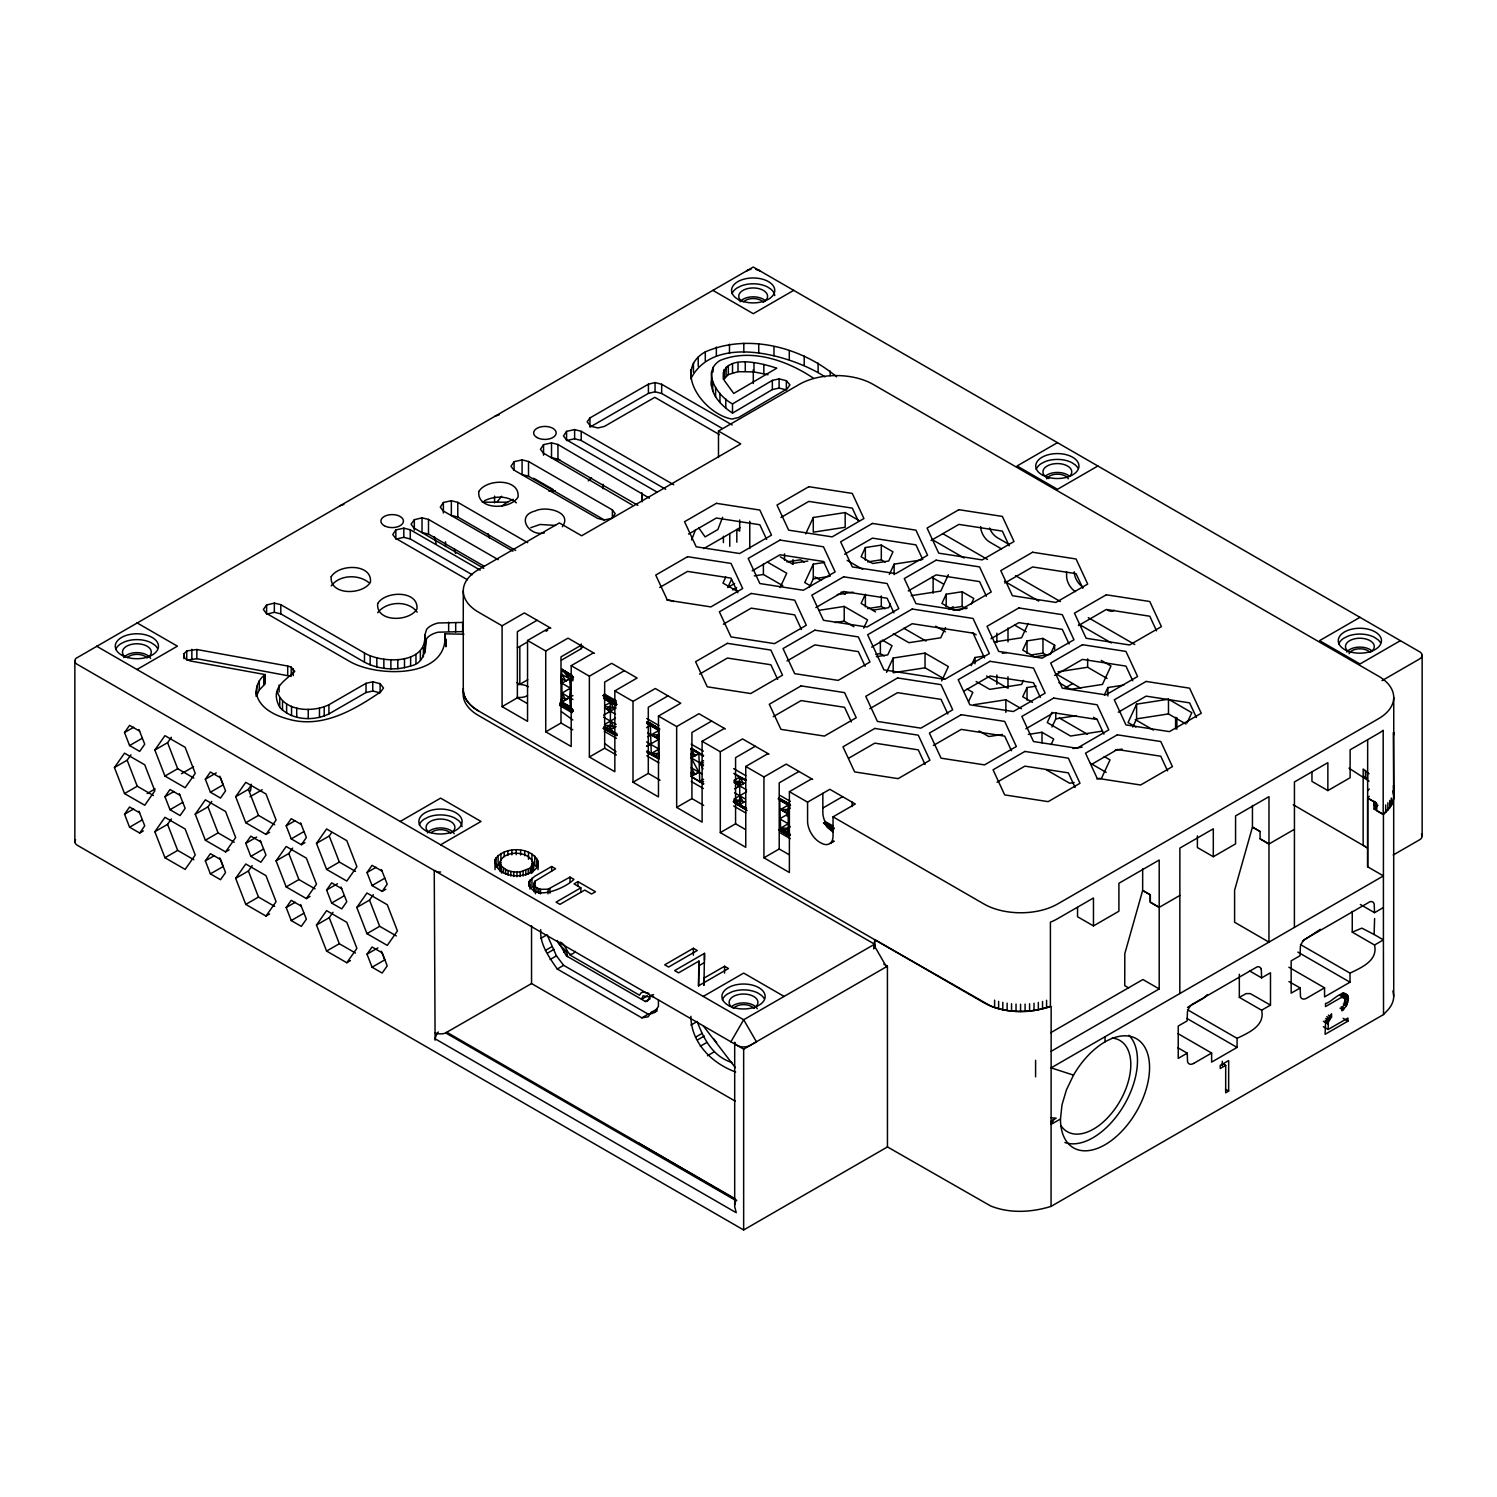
<?xml version="1.0" encoding="UTF-8"?>
<svg xmlns="http://www.w3.org/2000/svg" width="1497" height="1497" viewBox="0 0 1497 1497"><rect width="100%" height="100%" fill="white"/><g stroke="black" fill="none" stroke-linecap="round" stroke-linejoin="round"><path stroke-width="1.5" d="M74.85 841.688L74.85 660.869M495.02 869.645L494.927 859.97C503.067 844.832 537.535 846.329 538.228 865.509C530.163 880.685 495.357 879.3 494.927 859.97M496.106 857.631L496.106 866.819L500.915 862.702M498.108 864.667L498.108 855.479M500.354 871.778C491.465 846.366 541.259 847.658 532.782 872.077L532.408 861.037M500.784 871.366L500.559 860.719M500.915 860.419L500.915 853.515M501.794 873.125L500.784 864.48M503.422 872.47L503.422 867.867L501.794 866.239M504.208 856.565L504.208 851.961M505.63 873.986L505.63 869.383L503.422 867.867M508.082 875.165L508.082 870.562L505.63 869.383M507.857 855.461L507.857 850.876M510.795 876.007L510.795 871.404L508.082 870.562M511.862 854.843L511.862 850.24M513.752 876.512L513.752 871.909L510.795 871.404M516.24 854.675L516.24 850.09M516.952 876.699L516.952 872.096L513.752 871.909M516.97 682.688L519.833 684.335L519.833 647.041M520.17 876.531L520.17 871.946L530.275 868.054L532.782 862.89M520.638 854.974L520.638 850.39M523.108 876.044L523.108 871.46M524.736 855.741L524.736 851.138M525.803 875.24L525.803 870.636M528.216 874.08L528.216 869.495M528.497 859.241L528.497 852.354M528.778 886.318L528.778 881.714L534.691 876.306L551.663 866.501L555.593 868.765L534.953 881.228L533.868 891.557M529.975 889.106L529.975 879.918M530.275 872.639L530.275 868.054M735.195 1101.118L531.547 983.548L531.547 925.745M531.734 873.369L531.734 866.464M531.959 878.103L531.959 887.291L534.691 885.494M531.94 860.906L531.94 854.02M534.13 882.369L534.13 891.557L534.953 881.228M534.448 890.359L533.774 883.529M536.787 858.118L536.787 867.306L534.766 865.154L534.766 855.966M535.477 893.709L534.448 885.775M536.955 892.437L536.955 887.833L535.477 886.823M538.059 869.645L538.059 860.457M538.695 893.297L538.695 888.694L536.955 887.833M540.492 893.915L540.492 889.312L538.695 888.694M655.48 1011.71L657.277 1008.884L650.914 1012.552L648.22 1016.781L641.857 1017.848L557.258 969.008C549.287 957.35 539.668 944.532 540.698 929.618M548.052 893.821L548.052 889.237L570.02 877.092L573.931 879.357C565.903 887.908 531.454 903.608 528.778 881.714M549.904 893.166L549.904 888.582M551.663 871.104L551.663 866.501M570.02 881.696L570.02 877.092M577.954 886.224L577.954 881.621L595.488 891.763L591.577 894.008L584.728 890.06L559.953 904.375L556.079 902.13L580.855 887.833L580.855 892.418M561.469 660.158L581.285 648.65L581.285 643.972M658.437 999.79L658.437 1006.377L653.946 1012.683L650.914 1012.552M658.905 757.969L658.905 730.424L647.022 722.957M735.663 1072.002C711.73 1063.338 690.996 1042.511 690.884 1016.295M702.28 755.461L691.24 749.08L691.24 776.644L703.216 783.848M693.392 955.161L693.392 948.275L697.265 950.501L668.579 967.062L664.705 964.835L693.392 948.275M704.488 960.232L704.488 953.346L674.66 970.58L678.571 972.844L698.949 961.074L698.631 986.036M703.908 985.082L703.908 978.196L724.567 966.257L728.478 968.522L698.463 985.849L698.949 961.074M723.313 379.359C721.442 352.413 762.067 363.228 776.756 368.206L733.755 393.43L724.305 380.5L723.313 372.472M724.174 369.815L724.174 379.003L728.328 374.587L738.002 371.686L754.001 371.892L768.055 374.755M724.567 973.144L724.567 966.257M724.38 378.554L724.38 369.366M726.139 376.215L726.139 367.027M728.328 374.587L728.328 365.399M729.769 546.293L729.769 533.55M732.52 372.809L732.52 363.621M736.823 542.213L736.823 529.47L739.686 531.117L739.686 520.002M738.002 371.686L738.002 362.499M75.542 839.705A9.001 5.202 0 0 0 77.488 845.375L743.653 1229.973L743.653 1049.154L76.721 664.032A9.001 5.165 0.5 0 1 76.066 658.306L753.29 267.027L1420.297 652.168A9.001 5.221 -0.5 0 1 1419.512 658.998L1382.03 680.648M745.281 371.293L745.281 362.106M768.036 753.609L745.749 766.464L745.749 847.302L720.3 832.613L720.3 751.775L742.568 738.919L769.009 754.17M749.772 548.557L749.772 521.274M754.001 371.892L754.001 362.704M782.837 585.701L763.395 574.474L763.395 563.957M763.844 373.614L763.844 364.426M784.54 560.177L784.54 553.871M788.227 832.631L788.227 805.087L779.694 800.165L780.592 828.159L790.36 834.465M809.484 587.049L813.283 578.871L813.283 564.163L824.679 562.404M813.283 517.494L813.283 532.183L845.169 527.262L845.169 512.554L813.283 517.494L805.704 533.849M853.945 626.756L844.214 621.143L844.214 606.435L819.177 610.308M865.378 606.828L865.378 594.234L861.093 603.422L875.502 611.899M873.687 948.892L874.828 939.723M874.697 948.162L874.697 939.611L990.771 1006.059C1009.727 1013.338 1031.414 1013.413 1050.407 1006.227L1050.407 922.152A52.208 30.146 0 0 0 1057.687 918.634L1093.465 897.994L1093.465 925.913L1077.541 916.725L1077.541 907.425M884.24 655.911L880.367 653.665L880.367 641.072M885.195 608.718L881.303 606.472L881.303 595.974M941.725 680.873L948.368 666.577L925.034 653.104L893.166 658.025L893.166 672.733L925.034 667.812L944.495 679.02M894.121 574.661L894.121 564.144L921.441 559.934M925.034 667.812L925.034 653.104M946.198 606.828L946.198 594.215L962.141 591.745L973.798 598.482L971.235 604.002M966.033 608.699L962.141 606.453L962.141 591.745M974.94 663.789L974.94 657.501L984.053 656.079M996.852 684.279L996.871 674.997M996.871 642.475L996.871 633.175M1005.872 712.366L1005.872 699.773L974.004 704.694M1007.986 688.395L1007.986 676.775M1008.005 641.932L1008.005 627.992M1027.036 700.147L1027.036 687.553L1036.13 686.131M1027.017 653.497L1027.017 640.884L1042.96 638.414L1054.637 645.151L1054.637 649.361M1042.006 742.811L1042.006 732.295L1028.345 734.409M1046.852 655.368L1042.96 653.122L1042.96 638.414M743.653 1229.973L887.459 1146.927L990.696 1205.983C1009.97 1213.711 1031.527 1212.383 1051.062 1206.395L1051.156 1006.489C1032.893 1012.009 1012.964 1013.619 994.607 1007.481A52.208 30.146 0 0 1 983.866 1002.728L478.553 710.944A68.956 39.82 0 0 1 472.696 706.902L470.245 704.694A69.872 40.344 0 0 1 466.409 699.922L465.043 697.415A73.128 42.215 0 0 1 463.452 692.25A76.515 44.18 0 0 1 463.34 688.395M1051.979 727.037L1055.778 718.859L1055.778 712.553M1107.855 695.955L1107.855 687.553L1123.779 685.083M1132.817 727.037L1136.597 718.859L1136.597 704.151L1168.483 699.211L1191.818 712.684L1187.065 722.901M1185.98 724.024L1168.483 713.919L1168.483 699.211M1051.1 1123.218L1053.626 1119.681L1051.1 1124.378L1060.475 1119.026A63.005 36.377 -60 0 0 1116.556 1136.335A63.005 36.377 -60 0 0 1143.596 1045.318A63.005 36.377 -60 0 0 1073.517 1075.127L1051.119 1067.866L1179.823 993.54L1179.879 848.088L1213.3 828.795L1213.3 856.733L1197.394 847.545L1197.394 835.906M1177.914 1047.844L1187.252 1053.158L1187.551 1061.86A9.038 5.221 -60 0 0 1193.614 1063.45M1177.933 1033.585L1211.634 1053.046L1211.634 1062.103L1237.083 1047.413L1237.083 1038.357C1248.217 1032.893 1265.302 1025.913 1261.615 1010.213L1239.329 997.358L1239.329 974.266M1222.301 1065.602L1222.301 1061.242M1225.687 1065.34L1225.687 1092.829L1228.663 1091.107L1228.663 1060.55L1220.223 1065.415L1220.223 1068.502L1225.687 1065.34L1222.506 1063.506M1311.952 772.096L1311.952 781.397L1327.858 790.584L1327.858 762.665L1294.437 781.958L1294.437 829.282L1268.988 843.99L1260.081 838.844L1260.081 831.49L1252.446 827.074L1252.446 805.48M1261.615 1010.213L1270.485 1005.105L1270.485 972.769L1261.615 977.878L1261.297 969.195M1213.3 856.733L1235.568 843.878L1235.568 815.94L1268.988 796.647L1268.951 942.137L1179.823 993.54M1294.4 927.429L1294.437 829.282M1288.973 981.564L1300.182 987.964L1300.481 996.665A9.038 5.221 -60 0 0 1306.544 998.256L1324.564 987.833L1288.88 967.23M1324.564 987.833L1324.564 996.89L1350.013 982.2L1350.013 973.144C1361.147 967.68 1378.213 960.7 1374.527 945.019L1352.259 932.144L1352.259 911.374M1328.138 1029.468L1328.344 1022.077L1331.544 1016.968L1331.544 1013.75L1325.593 1022.339L1325.088 1034.315L1347.955 1021.122L1347.955 1018.035L1328.138 1029.468L1323.367 1026.717M1392.902 790.921L1393.688 796.179A52.208 30.146 0 0 1 1386.69 811.262L1383.434 814.499L1383.415 907.556L1374.527 912.683L1374.209 903.982A8.963 5.183 -60 0 0 1370.148 901.624L1304.448 939.555A9.038 5.221 -60 0 0 1300.369 946.628L1300.07 955.685L1291.163 960.831L1291.163 993.166L1300.182 987.964M1383.434 814.499L1374.152 809.129L1375.649 807.744L1375.649 802.242M1422.15 836.168L1422.15 655.33M1035.587 1076.848L1035.606 1060.288M1105.029 1041.875L1105.029 1036.71M1393.726 795.412L1393.539 732.295L1393.726 795.412A52.208 30.146 0 0 1 1391.256 805.405L1383.191 814.387L1376.753 810.663L1376.753 803.328L1367.659 798.069L1367.64 866.782L1383.434 875.895L1268.951 942.137L1234.595 922.246L1234.595 890.247L1252.446 827.074L1260.081 831.49M1051.062 1206.395L1383.527 1014.554L1383.415 939.891L1374.115 934.484L1374.602 918.484M703.964 985.12L704.488 953.346M813.245 378.086C786.879 360.328 750.895 347.847 720.001 360.478C700.989 372.21 718.186 396.518 732.501 403.928L732.501 413.116L772.34 389.576L779.095 388.079L786.355 389.894L786.355 380.706L779.095 378.891L772.34 380.388L732.501 403.928M732.501 413.116C721.891 405.912 710.214 394.909 711.524 380.93M836.636 376.851C801.756 347.341 748.388 333.064 705.293 351.889C671.423 370.957 704.806 414.426 731.958 419.066L738.489 417.532L787.066 388.902L789.948 384.879L786.355 380.706M435.103 1040.19L434.242 870.505A9.001 5.202 0 0 0 438.284 871.853M1341.892 996.834L1341.892 993.353L1348.254 997.021L1348.385 998.78L1346.477 1005.759L1341.93 1010.868L1341.93 1007.687L1344.531 1004.431L1345.335 1000.539L1344.194 997.339L1340.994 995.486M424.755 635.364L426.626 629.339A21.744 12.556 0 0 1 438.153 622.995L462.648 622.434L462.648 631.603L438.153 632.183A21.744 12.556 0 0 0 426.626 638.527C424.68 649.174 425.223 663.152 410.627 665.959C395.601 670.937 378.516 669.496 364.482 662.179L280.8 613.864L274.344 612.31L266.616 614.182L266.616 604.994L274.344 603.123L280.8 604.676L364.482 652.991C382.596 663.789 426.982 664.518 424.755 635.364L424.755 644.552M646.592 751.269L658.905 757.912L651.27 753.496L650.372 725.502L646.554 727.692M703.74 783.923L699.754 781.49L698.874 753.496L690.922 748.631M1060.475 1119.026L1061.991 1104.842L1066.444 1089.872L1073.517 1075.127M463.92 634.204L445.021 633.849C448.632 678.908 377.506 677.262 350.111 661.693L266.092 613.171L263.378 609.447L266.616 604.994M256.155 696.404C255.313 688.133 258.176 679.395 265.231 674.586L265.231 683.773L259.299 689.967L256.792 695.413L256.792 686.225M734.69 1204.917L735.514 1201.904M561.057 683.231L561.918 669.496L572.022 675.334M561.057 701.906L561.918 697.49L565.735 699.698L569.552 697.49L570.432 688.171L569.552 678.833L561.918 669.496L571.891 675.559L561.918 669.496L573.22 679.47M609.56 711.243L610.402 702.43L604.807 698.631M609.56 729.9L610.402 725.484L604.676 725.502M658.062 739.237L658.905 734.821L651.27 734.821L658.905 739.237L646.554 746.367L650.372 744.159M658.062 757.894L658.905 753.496L651.27 753.496L647.209 751.326M738.882 785.906L739.724 777.093L745.88 780.424M738.882 804.563L739.724 800.147L733.998 800.165M786.954 816.108L788.227 809.484L780.592 809.484L788.227 813.9L779.694 818.822L788.227 823.743L790.135 827.055M787.366 832.557L788.227 828.159L780.592 828.159L788.227 832.575L780.592 828.159L788.227 823.743M277.207 691.502C283.607 711.767 312.592 712.74 328.91 704.75L366.035 683.324L372.753 681.827L380.126 683.661L380.126 692.849L372.753 691.015L366.035 692.512L328.91 713.938C313.547 721.423 291.821 720.394 279.733 707.332C269.628 688.377 283.943 681.696 294.759 671.442L291.223 667.157L287.705 666.034L196.856 649.511L186.751 650.914L183.813 653.964L183.813 658.568M582.876 646.124L581.285 648.65M560.645 682.501L561.918 678.833L565.735 681.041L569.552 678.833L561.918 683.25L570.432 688.171L561.918 693.092L565.735 699.698M608.493 712.347L610.402 706.827L614.238 709.035L610.402 702.43L604.676 705.723M657.632 738.508L658.905 734.821L655.068 737.029M737.815 787.01L739.724 781.49L743.56 783.698L739.724 777.093L733.998 780.386M786.954 813.17L788.227 809.484L784.391 811.692M691.595 539.93L695.562 529.676M722.621 517.251L717.849 529.545L705.106 536.899L698.743 527.842M825.015 376.832C791.557 355.014 713.695 333.026 690.847 378.853L690.847 369.684M725.82 576.963L722.976 583.1L736.58 590.959M727.729 587.572L731.509 579.395M780.087 587.554L786.73 573.239L767.287 562.011M813.283 564.163L804.75 582.558L810.588 585.926M865.36 547.546L861.093 556.753L872.77 563.49L888.694 561.019L892.979 551.832L881.303 545.095L865.36 547.546L865.36 560.159M863.75 628.085L867.549 619.908L844.214 606.435M889.368 574.38L894.121 564.144M890.416 604.021L888.694 607.707L872.77 610.158M886.523 672.34L893.166 658.025M948.368 574.736L940.79 591.09L911.186 595.675M946.198 594.215L941.931 603.422L953.589 610.158L967.249 608.044M945.524 627.542L940.79 637.778L908.904 642.7L893.353 633.718M971.16 665.678L974.94 657.501M968.578 701.569L972.844 692.363L967.025 688.994M1028.252 623.444L1021.609 637.759L994.289 641.988M1027.017 640.884L1022.75 650.091L1034.427 656.827L1050.351 654.357L1054.637 645.151M1023.518 680.349L1021.609 684.428L989.742 689.369L976.138 681.509M1027.036 687.553L1022.75 696.741L1032.481 702.355M1051.979 712.329L1047.245 722.564L1070.561 736.037L1102.447 731.097M1051.119 744.552L1053.682 739.031L1042.006 732.295M1104.43 694.907L1107.855 687.553M1136.597 704.151L1128.064 722.546L1135.849 727.037M730.892 1041.818L743.672 1019.756L873.705 944.701L886.449 966.763M653.553 994.607L650.372 996.441L647.34 1001.194L645.413 1001.512L566.446 955.928L558.493 942.118M480.163 570.114L410.272 529.77L403.816 528.16L395.844 529.938L392.775 534.541L395.545 538.265L467.401 579.751M527.674 542.681L457.783 502.337L451.346 500.728L443.374 502.505L440.286 507.109L443.075 510.833L512.966 551.177M514.107 461.675L511.02 466.278L513.808 469.983L597.677 518.411L604.114 520.02L612.086 518.243L615.173 513.639L612.385 509.916L528.516 461.488L522.079 459.897L514.107 461.675L514.107 470.058M649.436 498.183L557.951 444.497L551.514 442.887L543.542 444.665L540.454 449.268L543.243 452.992L632.183 504.957M673.744 484.747L581.21 431.304L574.623 429.583L566.577 431.361L563.471 436.001L566.484 439.819L657.015 492.083M138.94 729.526L144.741 744.196L139.689 751.382L129.584 745.562L124.532 732.538L129.584 725.353L139.689 731.172M114.427 767.531L124.532 753.159L144.741 764.817L154.846 790.865L144.741 805.236L124.532 793.578L114.427 767.531L127.151 760.195L130.95 754.806M154.846 750.034L164.951 735.663L185.141 747.321L195.246 773.369L185.141 787.74L164.951 776.064L154.846 750.034L167.57 742.68L171.35 737.291M143.319 830.947L139.689 833.043L129.584 827.223L124.532 814.2L129.584 807.014L139.689 812.852M179.359 793.691L185.141 808.361L180.089 815.547L170.003 809.709L164.951 796.703L170.003 789.518L180.089 795.337M139.689 833.043L144.741 825.857L138.94 811.187M154.846 831.696L164.951 817.325L185.141 828.982L195.246 855.03L185.141 869.401L164.951 857.744L154.846 831.696L167.57 824.36L171.35 818.953M205.351 779.207L210.403 772.003L220.508 777.841L225.56 790.865L220.508 798.051L210.403 792.212L205.351 779.207L216.26 772.901M195.246 814.2L205.351 799.828L225.56 811.486L235.665 837.534L225.56 851.905L205.351 840.229L195.246 814.2L207.989 806.846L211.769 801.456M235.665 796.703L245.77 782.332L265.979 793.99L276.084 820.038L265.979 834.409L245.77 822.732L235.665 796.703L248.39 789.349L250.916 785.757M205.351 860.869L210.403 853.683L220.508 859.503L225.56 872.526L220.508 879.712L210.403 873.874L205.351 860.869L214.445 855.61M260.179 840.36L265.979 855.03L260.927 862.216L250.822 856.378L245.77 843.354L250.822 836.168L260.927 842.006M235.665 878.365L245.77 863.994L265.979 875.651L276.084 901.699L265.979 916.07L245.77 904.394L235.665 878.365L248.39 871.011L252.188 865.622M304.976 842.624L301.327 844.72L291.241 838.881L286.189 825.857L291.241 818.672L301.327 824.51M276.084 860.869L286.189 846.479L306.38 858.155L316.485 884.184L306.38 898.574L286.189 886.898L276.084 860.869L288.809 853.515L292.589 848.125M301.327 844.72L306.38 837.534L300.598 822.863M316.485 843.354L326.589 828.982L346.799 840.659L356.904 866.688L346.799 881.059L326.589 869.401L316.485 843.354L329.228 836.018L331.754 832.426M300.598 904.525L306.38 919.195L301.327 926.381L291.241 920.543L286.189 907.519L291.241 900.333L301.327 906.172M340.998 887.029L346.799 901.699L341.746 908.885L331.642 903.047L326.589 890.023L331.642 882.837L341.746 888.675M316.485 925.034L326.589 910.644L346.799 922.32L356.904 948.35L346.799 962.739L326.589 951.063L316.485 925.034L329.228 917.68L333.008 912.291M385.796 889.274L382.165 891.389L372.061 885.55L367.008 872.526L372.061 865.341L382.165 871.179M356.791 907.463L366.952 892.998L387.274 904.731L397.435 930.928L387.274 945.393L366.952 933.66L356.791 907.463L369.516 900.109L373.314 894.682M382.165 891.389L387.218 884.184L381.417 869.514M367.008 954.188L372.061 947.002L382.165 952.841L387.218 965.864L382.165 973.05L372.061 967.212L367.008 954.188L377.918 947.9M498.22 559.672L428.498 519.403L422.023 517.85L414.313 519.721L411.076 524.175L413.771 527.898L483.793 568.336M732.201 424.998L661.655 384.28L655.05 382.577L648.426 384.186L589.949 417.944L587.161 421.78L590.529 426.158L597.939 427.955L604.507 426.364L654.807 397.323L719.421 434.617M331.211 585.888C339.52 574.717 358.27 574.081 368.767 582.539M377.693 612.722C386.394 601.064 408.513 600.054 417.176 612.179M562.367 526.757C572.995 511.731 545.395 505.593 535.121 511.02C515.398 515.679 529.04 536.993 544.44 532.895M497.322 501.607L501.663 496.274M651.813 995.131L648.931 996.852L643.111 995.804L641.539 999.304L647.415 995.917M1207.405 994.551L1203.682 998.106L1187.533 1007.425M1320.335 929.338L1302.484 941.052M1367.659 790.734L1369.268 788.994M1369.268 796.348L1367.659 798.069L1374.152 801.812L1374.152 809.129M1383.527 1014.554L1386.727 1011.186A52.208 30.146 0 0 0 1393.726 996.123L1393.688 796.179M588.246 480.893L591.54 477.655M1374.152 801.812L1374.733 808.586L1374.602 801.382M1375.649 807.744L1376.211 807.239A39.596 22.867 0 0 0 1377.932 805.199M1051.1 1121.197L1056.171 1118.165L1051.1 1117.791M435.103 1032.836L436.114 1033.192A9.001 5.202 0 0 0 445.114 1033.192L531.547 983.548M519.833 684.335L527.767 679.732M691.614 757.969L691.24 753.496L695.057 755.704L698.874 753.496L691.24 757.912L698.874 772.153L695.057 774.361L691.24 772.153L691.614 776.644M136.994 669.496L177.413 646.18L136.994 622.846M793.709 290.362L753.29 313.696L712.89 290.362M722.115 428.367L661.655 393.468L655.05 391.765L648.426 393.374L589.949 427.132L589.949 417.944M124.532 732.538L133.626 727.28M129.584 745.562L142.309 738.208M718.485 457.502L718.485 431.061L799.304 384.392A52.208 30.146 0 0 1 873.125 384.392L1378.456 676.139A52.208 30.146 0 0 1 1378.456 718.747L1057.687 903.945A52.208 30.146 0 0 1 983.866 903.945L833.043 816.857L833.043 835.962A17.103 9.88 60 0 1 820.936 842.942A29.697 17.141 60 0 1 817.942 841.071A17.103 9.88 60 0 1 807.575 821.273L807.575 802.167L829.843 789.312L855.311 804.001L833.043 816.857M124.532 793.578L137.256 786.224L153.424 795.562M164.951 776.064L177.675 768.728L193.843 778.066M147.099 793.56L155.183 788.9M181.455 773.724L193.581 766.726M124.532 814.2L133.626 808.96M164.951 796.703L174.026 791.445M129.584 827.223L142.309 819.869M170.003 809.709L182.728 802.373M210.403 792.212L223.128 784.877L219.76 776.195M718.485 431.061L740.753 443.917L581.641 535.776L559.373 522.921L478.553 569.571A52.208 30.146 0 0 0 478.553 612.198L502.094 625.802L524.362 612.928L550.802 628.197M537.105 620.282L517.363 631.678L517.363 697.808L502.094 706.64L502.094 625.802M688.526 534.092L716.371 518.018L759.84 524.755L766.632 539.388M250.018 796.741L262.143 789.742M502.094 706.64L527.543 721.329L527.543 640.491L549.829 627.636M517.363 647.845L526.907 642.325M164.951 857.744L177.675 850.39L193.843 859.727M703.777 548.594L740.042 527.674M205.351 840.229L218.075 832.893L234.243 842.231M245.77 822.732L258.494 815.397L274.662 824.716M527.543 640.491L545.731 650.989L568.018 638.134L594.44 653.384M659.728 587.479L687.572 571.405L731.041 578.123L737.834 592.756M780.985 517.475L808.829 501.401L852.298 508.119L858.118 520.675M580.742 645.488L561.001 656.865L561.001 723.014L545.731 731.827L545.731 650.989M225.56 851.905L229.191 849.809M245.77 843.354L256.679 837.066M265.979 834.409L269.61 832.313M286.189 825.857L295.265 820.618M210.403 873.874L223.128 866.538L219.76 857.856M545.731 731.827L571.199 746.516L571.199 665.678L593.467 652.823M250.822 856.378L263.547 849.042M752.168 570.844L780.012 554.769L823.481 561.487L830.274 576.139M291.241 838.881L303.966 831.546M728.552 587.011L734.615 583.512M732.594 589.912L736.636 587.572M589.369 676.195L611.655 663.321L637.104 678.029L614.837 690.884L614.837 771.722L589.369 757.014L589.369 676.195L571.199 665.678M572.958 695.525L561.918 701.906L570.432 706.827L569.552 697.49L561.918 701.906L561.918 678.833L562.292 683.306M624.38 670.675L604.657 682.071L604.657 748.201L589.369 757.014M723.369 624.212L751.213 608.138L794.682 614.874L801.475 629.507M844.626 554.208L872.47 538.134L915.939 544.871L922.732 559.504M245.77 904.394L258.494 897.059L274.662 906.396M286.189 886.898L298.913 879.562L315.081 888.881M400.204 821.46L440.623 798.126L481.024 821.46L440.623 844.795M1057.481 442.644L1017.062 465.979L1057.481 489.313L1097.9 465.979M326.589 869.401L339.332 862.047L355.481 871.385M603.59 715.173L616.128 707.931M633.006 701.382L655.293 688.526L680.742 703.216L658.474 716.071L658.474 796.909L633.006 782.22L633.006 701.382L614.837 690.884M265.979 916.07L269.61 913.975M286.189 907.519L295.265 902.279M604.676 724.398L615.529 718.13M306.38 898.574L310.029 896.46M610.402 721.086L614.238 727.692L610.402 725.484L606.584 727.692L610.402 729.9L616.128 726.606M699.567 674.118L727.411 658.044L770.88 664.762L777.673 679.413M931.059 540.473L958.903 524.399L1002.372 531.117L1009.165 545.75M326.589 890.023L337.499 883.735M815.828 607.595L843.653 591.521L887.122 598.239L893.934 612.872M668.018 695.862L648.295 707.258L648.295 773.406L633.006 782.22M367.008 872.526L376.103 867.287M291.241 920.543L303.966 913.207M331.642 903.047L344.366 895.693M372.061 885.55L384.785 878.196M647.845 736.805L658.905 730.424L646.554 723.294M787.01 660.963L814.855 644.889L858.324 651.607L865.116 666.259M908.267 590.959L936.112 574.885L979.581 581.603L986.373 596.236M658.474 716.071L676.663 726.569L698.931 713.713L725.371 728.983M651.27 753.496L658.905 749.08L646.554 741.951M711.655 721.067L691.932 732.463L691.932 798.593L676.663 807.407L676.663 726.569M655.068 755.704L658.905 753.496L659.279 757.969M326.589 951.063L339.332 943.728L355.481 953.046M366.952 933.66L379.677 926.306L396.312 935.906M676.663 807.407L702.112 822.115L702.112 741.277L724.38 728.421M871.684 647.116L912.197 623.725L973.05 633.137L984.558 657.95M949.173 609.036L953.177 606.715M346.799 962.739L350.429 960.625M773.257 716.67L801.101 700.596L844.57 707.314L851.363 721.947M1004.749 583.025L1032.593 566.951L1076.062 573.669L1082.855 588.302M703.029 768.934L699.754 762.834L703.571 760.626M698.874 772.153L691.24 776.569L703.571 783.698L699.754 781.49L703.571 779.282M372.061 967.212L384.785 959.858L381.417 951.194M755.293 746.255L735.57 757.65L735.57 823.799L720.3 832.613M869.738 708.736L897.582 692.662L941.052 699.38L947.863 714.013M990.995 638.732L1018.839 622.64L1062.309 629.376L1069.101 644.009M734.615 788.863L745.45 782.594M577.954 881.621L574.025 883.885L580.855 887.833M745.749 766.464L763.938 776.962L786.206 764.106L812.646 779.376M733.998 799.061L746.554 791.819M737.609 805.311L735.888 802.355L739.724 800.147L743.56 802.355L739.724 795.749M745.45 801.269L739.724 804.581L735.888 802.355M798.949 771.46L779.207 782.856L779.207 848.986L763.938 857.8L763.938 776.962M763.938 857.8L789.387 872.508L789.387 791.67L811.673 778.814M964.18 690.959L990.041 676.026L1033.51 682.744L1040.303 697.396M848.949 758.062L874.809 743.148L918.279 749.866L925.071 764.499M1078.458 625.578L1106.302 609.485L1149.771 616.221L1156.563 630.855M540.698 938.413L547.06 934.746L556.454 955.853L563.639 965.322L648.22 1014.161L652.467 1013.469M545.395 950.445L551.757 946.759M547.696 952.99L554.058 949.323M550.091 959.521L556.454 955.853M563.695 952.298L566.876 950.464M822.845 808.043L842.586 796.647M560.14 942.118C567.363 944.308 567.232 960.756 575.372 951.381M933.398 745.469L961.242 729.395L1004.693 736.131L1011.504 750.764M1054.637 675.465L1082.481 659.391L1125.95 666.109L1132.742 680.761M557.258 969.008L563.639 965.322M1064.797 688.115L1072.675 683.568M1025.838 728.833L1053.682 712.759L1097.151 719.496L1103.944 734.129M997.039 782.22L1024.884 766.146L1068.353 772.864L1075.145 787.497M1118.296 712.216L1146.122 696.142L1189.591 702.86L1196.402 717.493M698.519 965.977L704.488 962.534M645.413 1001.512L650.185 998.761M641.857 1017.848L648.22 1014.161M653.946 1012.683L657.127 1010.849M1091.463 764.443L1117.323 749.51L1160.793 756.228L1167.585 770.88M703.253 996.422L743.672 973.087L784.091 996.422M1360.006 617.307L1319.587 640.641L1360.006 663.976L1400.425 640.641M690.884 1025.127L697.246 1021.459C703.609 1038.862 712.647 1056.395 731.958 1062.514M695.581 1037.159L701.962 1033.473M697.883 1039.723L704.245 1036.036M700.278 1046.235L706.659 1042.567M707.463 1055.722L713.826 1052.035M743.653 1049.154L887.422 966.183L887.459 1146.927M1093.465 925.913L1118.914 911.224L1118.914 883.286L1159.202 860.027L1159.202 988.937L1051.156 1051.306M1327.858 790.584L1350.126 777.729L1350.126 749.81L1378.456 733.455A52.208 30.146 0 0 0 1383.191 730.311L1383.191 814.387M1142.66 868.859L1142.66 890.453L1150.295 894.869L1150.295 902.223L1159.202 907.369L1179.879 895.431M1365.395 846.703L1293.296 804.768M1050.707 1032.724L1142.903 979.525L1159.202 988.937M1393.202 855.012L1419.512 839.836A9.001 5.202 0 0 0 1421.458 834.166M1187.252 1053.158L1178.233 1058.379L1178.233 1026.044L1187.14 1020.898L1187.439 1011.822A9.038 5.221 -60 0 1 1191.537 1004.749L1257.218 966.819A8.963 5.183 -60 0 1 1261.297 969.195M1193.614 1063.45L1211.634 1053.046M1352.259 932.144L1361.858 928.14L1374.115 934.484M1239.329 997.358L1246.178 993.596L1250.257 993.596L1270.485 1005.105M1374.527 945.019L1383.415 939.891L1383.415 907.556M747.808 270.246L746.928 270.695L748.799 269.872A9.001 5.202 0 0 1 750.989 269.348M749.155 1045.935L756.434 1041.818L743.672 1019.756L96.594 646.18M484.336 500.821C494.197 495.806 507.595 495.432 516.371 502.824M530.817 527.655L540.099 524.474L555.555 525.428M1344.194 997.339L1340.751 997.788L1325.519 1006.583L1325.519 1003.495C1331.189 1003.009 1344.212 986.093 1348.254 997.021M494.908 416.203L499.156 414.763M339.613 505.855L343.861 504.414M291.223 667.157L291.223 676.345L196.856 658.699L186.751 660.102L186.751 650.914M665.697 489.276L581.21 440.492L574.623 438.771L566.577 440.548L566.577 431.361M472.173 574.698L410.272 538.957L403.816 537.348L395.844 539.126L395.844 529.938M548.052 889.237L540.492 889.312M648.856 993.334L643.86 992.099L641.296 992.623L639.481 995.187L569.496 954.768M786.823 561.918L800.483 559.803L804.357 562.049M791.932 563.508L807.875 561.038M754.282 575.877L763.395 574.474M867.642 561.918L881.303 559.803L885.195 562.049M813.283 578.871L829.226 576.401M837.179 594.627L853.122 592.157M867.642 608.587L881.303 606.472M835.101 622.546L844.214 621.143M948.48 608.568L962.141 606.453M875.801 654.376L880.367 653.665M876.363 656.659L887.758 654.9L892.025 645.694L882.294 640.08M1002.26 653.272L1006.826 652.561M1031.583 654.881L1042.96 653.122M1058.061 671.835L1087.645 667.25L1107.088 678.478M1055.778 718.859L1076.268 715.697M1002.447 734.447L988.787 736.561L979.057 730.948M1136.597 718.859L1168.483 713.919M1073.031 748.537L1082.144 747.134M1115.246 750.147L1122.076 749.099M1074.172 782.538L1069.607 783.23L1046.272 769.757M1096.927 779.001L1101.493 778.309L1110.026 759.896L1104.187 756.528M516.952 872.096L520.17 871.946M482.296 502.187L507.595 502.187M604.676 706.827L610.402 706.827L610.795 711.3M702.542 766.221L699.754 762.834L703.571 762.815M699.754 781.49L703.571 781.49M733.998 781.49L739.724 781.49L740.117 785.962M653.571 996.572L650.372 996.441M265.231 674.586L190.194 660.944L184.823 658.474L183.813 653.964M755.629 269.348L759.653 270.695L757.8 269.872M484.28 566.315L428.498 534.092L422.023 532.539L422.023 517.85M637.834 505.312L557.951 459.186L551.514 457.595L551.514 442.887M604.395 520.002L528.516 476.196L522.079 474.586L522.079 459.897M515.698 550.466L457.783 517.026L451.346 515.417L451.346 500.728M560.234 702.168L570.432 706.827M561.207 703.216L571.742 708.231M832.257 830.161L828.197 828.159L833.305 831.116M560.121 703.16L572.341 709.166M826.812 826.887L833.062 830.03M560.87 703.852L573.388 710.121M826.25 826.082L832.351 829.188M560.084 703.721L572.266 709.934M827.186 826.194L833.399 829.394M560.664 704.226L573.108 710.645M604.189 726.7L610.402 729.9L610.402 706.827L606.584 709.035L610.402 711.243M826.325 825.408L832.407 828.59M560.046 704.077L572.228 710.439M604.713 727.411L616.895 733.773M825.371 824.641L833.623 828.982M572.921 710.981L560.533 704.469L572.79 711.225M603.871 727.28L616.259 733.811M779.694 800.165L789.836 805.536M826.363 824.922L832.463 828.159M560.028 704.32L572.191 710.776M604.657 728.01L616.839 734.466M778.234 799.042L790.566 805.629M823.5 823.2L833.773 828.702M603.647 727.71L615.997 734.297M779.75 799.529L789.892 804.974M824.379 823.5L832.482 827.841M572.172 711.038L559.972 704.75M604.62 728.459L616.783 734.99M778.477 798.593L788.732 804.132M823.631 822.938L833.904 828.477M560.365 704.769L572.696 711.412M603.478 728.01L615.791 734.653M779.806 799.061L789.929 804.544M824.398 823.219L832.5 827.616M604.582 728.796L616.745 735.383M647.153 751.85L659.316 758.436M778.665 798.238L788.9 803.814M833.979 828.309L823.743 822.751L834.054 828.178M560.308 704.862L572.621 711.562M603.347 728.253L615.641 734.933M648.426 752.766L658.68 758.324M733.792 773.35L746.067 780.068M778.814 797.957L789.967 804.207M604.563 729.058L616.727 735.682M647.116 752.261L659.279 758.904M560.271 704.956L572.546 711.674M603.254 728.459L615.529 735.158M648.257 753.066L658.493 758.661M1128.551 987.852L1124.734 985.662L1124.808 953.626L1142.66 890.453L1150.295 894.869L1150.295 902.223L1159.202 907.369M739.724 785.906L735.888 783.698L739.724 781.49L739.724 804.638L745.674 808.268M1009.165 544.496L997.227 537.61A12.594 7.279 60 0 1 989.517 528.011M1001.53 548.912L989.592 542.026A12.594 7.279 60 0 1 980.685 526.588M942.754 533.643L987.496 559.448M1015.509 575.653L1060.419 601.569M1088.282 617.662L1134.763 644.515M1349.003 768.186L1369.063 781.153M931.845 539.388L964.124 558.007M1004.468 581.285L1038.75 601.064M1079.094 624.343L1111.373 642.962M845.169 512.554L858.773 520.413M1101.249 660.402L1110.98 666.015L1102.447 684.428L1070.561 689.35L1058.903 682.613M931.826 577.299L943.484 584.036M1014.592 625.091L1026.268 631.809M1056.583 674.155L1080.759 688.246M1135.25 719.57L1153.401 730.068M847.115 560.365L862.665 569.328M972.245 632.595L976.119 634.822M935.719 626.214L945.43 631.828M1093.484 717.306L1097.376 719.552M780.274 556.772L792.699 564.088M814.911 576.906L820.974 580.406M841.164 592.063L845.206 594.403M903.776 628.216L926.007 641.053M986.598 676.026L1006.789 687.684M1059.315 717.999L1087.589 734.335M1005.872 699.773L1021.422 708.736M1360.361 904.487L1374.527 912.683M1090.583 763.376L1106.133 772.358M533.718 478.291L553.366 489.631M1300.425 944.532L1350.013 973.144M1297.88 952.111L1350.013 982.2M1343.09 992.848L1347.861 995.599M1342.023 995.093L1348.385 998.78M1339.572 995.187L1342.753 997.021M1341.855 996.721L1348.254 1000.52M1344.699 1000.464L1347.88 1002.298M1344.081 1002.242L1347.263 1004.075M1343.296 1003.926L1346.477 1005.759M1341.237 1006.92L1344.418 1008.753M1340.04 1008.136L1343.221 1009.97M1343.183 1018.353L1347.955 1021.122M1328.363 1015.134L1331.544 1016.968M1249.452 970.861L1261.615 977.878M1326.829 1016.65L1330.01 1018.503M1325.762 1018.372L1328.943 1020.206M1325.163 1020.243L1328.344 1022.077M1323.367 1021.328L1328.138 1024.079M1187.514 1009.745L1237.083 1038.357M1186.953 1018.465L1237.083 1047.413M702.112 741.277L720.3 751.775M789.387 791.67L807.575 802.167M604.339 693.99L616.465 700.989M646.779 718.504L658.905 725.502M691.24 744.159L703.365 751.157M733.661 768.653L745.787 775.652M780.143 795.487L790.248 801.325M824.604 821.161L832.669 825.82M572.958 680.798L561.918 674.417L565.735 681.041M603.59 698.481L616.128 705.723M734.615 774.136L745.45 780.386M604.676 707.931L615.529 714.2M647.845 732.856L658.905 739.237M691.24 757.912L703.571 765.023M733.998 782.594L746.554 789.836M788.227 813.9L780.592 809.484L788.227 805.087L790.135 808.399M561.918 693.092L572.958 699.473M603.59 717.157L616.128 724.398M702.28 774.136L691.24 767.755L695.057 774.361M734.615 792.792L745.45 799.061M604.676 726.606L615.529 732.856M647.845 751.531L658.905 757.912M746.554 808.511L733.998 801.269L745.955 808.736M1225.482 1089.273L1228.663 1091.107M559.897 705.667L572.022 712.666M604.339 731.322L616.465 738.32M646.779 755.835L658.905 762.834M691.24 781.49L703.365 788.489M733.661 805.985L745.787 812.983M780.143 832.819L790.248 838.657M517.363 697.808L527.169 703.459M561.001 723.014L572.752 729.788M604.657 748.201L616.39 754.993M648.295 773.406L660.046 780.18M691.932 798.593L703.684 805.386M735.57 823.799L745.356 829.45M779.207 848.986L788.994 854.637M883.791 964.087L887.422 966.183M446.836 1032.256L735.289 1198.816M736.299 1200.781L445.694 1032.93M735.064 1212.046L435.197 1038.843A9.001 5.202 -60 0 1 438.284 1031.976M1260.081 838.844L1268.988 843.99M638.676 1143.034L736.767 1200.407M615.791 702.243L603.815 694.964L615.604 702.224M647.733 721.666L659.709 728.927M691.633 748.35L703.609 755.629M735.139 803.253L747.115 810.532M779.039 829.937L789.013 836M647.415 721.61L659.354 728.889M691.165 748.275L703.103 755.555M615.716 702.392L603.759 695.076L615.623 702.561M647.602 721.872L659.559 729.189M691.446 748.668L703.403 755.985M733.305 801.737L745.263 809.054M779.151 829.75L789.106 835.85L779.263 829.525M733.567 802.093L745.506 809.372M779.301 829.974L789.256 836.037M615.51 702.374L603.59 695.057L615.379 702.542M647.265 721.853L659.167 729.151M733.792 801.774L745.693 809.091M779.45 829.787L789.368 835.869M647.471 722.153L659.391 729.488M733.511 801.363L745.45 808.698M647.06 722.134L658.942 729.469M779.619 829.544L789.518 835.663M603.609 695.375L615.51 702.785M647.265 722.49L659.185 729.9M779.432 829.226L789.349 835.382M603.366 695.375L615.211 702.785M646.798 722.508L658.643 729.9M779.843 829.207L789.705 835.382M603.478 695.6L615.361 703.066M779.638 828.814L789.537 835.045M603.197 695.637L616.951 704.338M780.143 828.777L789.986 835.008M603.31 695.918L615.136 703.478M779.937 828.271L789.798 834.559M1369.063 773.799L1363.168 769.028L1363.149 845.075L1367.397 848.144M604.9 697.246L616.614 704.806M573.314 676.962L561.918 669.496L572.902 678.122M603.759 696.835L615.155 704.301M573.519 677.224L561.918 669.496L572.696 677.355M604.489 697.827L616.109 705.536M573.108 677.093L561.918 669.496L573.332 677.505M531.94 863.208L534.766 865.154M561.543 711.693L572.808 720.001M604.769 743.541L616.053 751.85M699.754 762.834L702.935 765.977M380.126 683.661L383.494 688.021L380.706 691.857C354.022 710.027 322.136 728.758 288.622 719.196C274.849 715.585 258.027 707.707 256.155 691.801M703.253 1025.838L735.326 1067.642M713.882 1039.012L716.633 1042.642M786.093 833.305L784.391 830.367L788.227 828.159L788.601 832.631M691.24 749.08L695.057 755.704M557.165 940.49C558.905 947.021 567.719 949.042 567.438 956.527M736.281 1212.701L734.69 1206.732L734.69 1042.249A9.001 5.146 -0.2 0 0 740.023 1046.515A9.001 5.146 -0.2 0 0 749.099 1045.898M369.516 900.109L379.677 926.306M329.228 836.018L339.332 862.047M329.228 917.68L339.332 943.728M288.809 853.515L298.913 879.562M248.39 789.349L258.494 815.397M248.39 871.011L258.494 897.059M207.989 806.846L218.075 832.893M167.57 742.68L177.675 768.728M167.57 824.36L177.675 850.39M127.151 760.195L137.256 786.224M454.433 549.025L455.593 553.422M445.807 646.704L445.021 633.849M1392.94 990.864L1393.726 996.123M788.227 809.484L788.788 816.202M739.724 800.147L740.117 804.638M658.905 734.821L659.279 739.312M610.402 725.484L610.795 729.975M561.918 697.49L562.292 701.981M874.828 947.245L874.753 944.27L478.441 715.472A52.208 30.146 0 0 1 463.34 691.539M1393.408 785.532L1393.613 794.495M1393.744 697.452L1393.744 734.915M1391.256 798.069L1391.256 805.405M1389.74 800.446L1389.74 807.8M1387.869 802.748L1387.869 810.102M1385.698 804.956L1385.698 812.291M1367.659 739.855L1367.64 866.782M1367.416 772.096L1367.416 779.432A30.595 17.683 0 0 0 1363.149 776.344M1365.432 770.487L1365.432 777.841M1176.867 717.624L1176.867 729.151M1175.594 717.344L1175.594 728.945M1087.645 658.848L1087.645 667.25M1066.594 571.779L1066.594 576.195A12.594 7.279 60 0 0 1075.52 591.633M1046.571 1000.258L1046.571 1007.612M1042.53 1001.456L1042.53 1008.81M1038.338 1002.447L1038.338 1009.783M1034.015 1003.215L1034.015 1010.569M1029.58 1003.757L1029.58 1011.111M1025.089 1004.094L1025.089 1011.448M1020.561 1004.206L1020.561 1011.542M1016.033 1004.075L1016.033 1011.429M1011.542 1003.72L1011.542 1011.074M1007.125 1003.14L1007.125 1010.494M1002.803 1002.354L1002.803 1009.708M998.63 1001.343L998.63 1008.697M994.607 1000.146L994.607 1007.481M933.118 577.262L933.118 593.224M881.303 545.095L881.303 559.803M852.13 802.167L852.13 806.565M830.217 371.088L830.217 375.691M822.845 793.354L822.845 812.459A17.103 9.88 60 0 0 833.23 832.257M818.092 363.06L818.092 372.248M804.207 356.08L804.207 365.268M792.98 559.597L792.98 564.257M789.293 350.541L789.293 359.729M779.095 378.891L779.095 388.079M773.986 346.537L773.986 355.725M772.34 380.388L772.34 389.576M758.736 344.104L758.736 353.273M753.29 369.684L753.29 383.531M743.822 343.3L743.822 352.487M729.488 344.254L729.488 353.442M725.783 399.044L725.783 408.232M723.407 536.244L723.407 542.625M719.963 393.355L719.963 402.543M716.352 347.098L716.352 356.286M715.585 387.592L715.585 396.78M713.059 367.326L713.059 371.911M712.74 381.96L712.74 391.147M711.524 371.743L711.393 385.833M705.293 351.889L705.293 361.076M698.22 357.072L698.22 366.241M693.429 363.079L693.429 372.266M661.655 384.28L661.655 393.468M655.05 382.577L655.05 391.765M648.426 384.186L648.426 393.374M642.138 493.355L642.138 501.738M641.82 492.925L641.82 501.327M612.385 509.916L612.385 518.318M603.066 484.242L603.066 488.733M581.21 431.304L581.21 440.492M574.623 429.583L574.623 438.771M557.951 444.497L557.951 459.186M543.542 444.665L543.542 455.163M528.516 461.488L528.516 476.196M494.571 496.087L494.571 502.861M463.265 590.885L463.265 689.668A52.208 30.146 0 0 0 478.553 710.981M457.783 502.337L457.783 517.026M455.687 622.715L455.687 631.902M448.651 622.209L448.651 631.397M446.2 639.331L446.2 646.236M445.507 541.82L445.507 546.48M443.374 502.505L443.374 513.003M428.498 519.403L428.498 534.092M425.447 639.743L425.447 648.931M425.054 643.785L425.054 652.973M423.37 647.621L423.37 656.809M420.358 651.139L420.358 660.327M415.96 654.283L415.96 663.47M414.313 519.721L414.313 530.219M410.627 656.771L410.627 665.959M410.272 529.77L410.272 538.957M404.489 658.512L404.489 667.699M403.816 528.16L403.816 537.348M397.809 659.503L397.809 668.691M390.885 659.709L390.885 668.897M383.85 659.148L383.85 668.336M376.832 657.801L376.832 666.988M372.753 681.827L372.753 691.015M370.171 655.686L370.171 664.874M366.035 683.324L366.035 692.512M364.482 652.991L364.482 662.179M328.91 704.75L328.91 713.938M324.213 706.958L324.213 716.146M319.46 708.324L319.46 717.512M308.232 709.41L308.232 718.597M296.724 707.95L296.724 717.138M293.3 668.766L293.3 675.652M291.541 706.341L291.541 715.529M287.705 666.034L287.705 675.222M286.619 703.983L286.619 713.171M282.521 701.139L282.521 710.327M280.8 604.676L280.8 613.864M279.733 698.145L279.733 707.332M279.097 685.027L279.097 691.913M274.344 603.123L274.344 612.31M263.753 675.615L263.753 684.803M259.299 680.779L259.299 689.967M196.856 649.511L196.856 658.699M191.859 649.305L191.859 658.493M666.988 600.035A11.246 6.493 0 0 1 673.8 601.569M527.487 695.656A11.246 6.493 0 0 1 517.026 697.321M518.018 684.578A11.246 6.493 0 0 1 528.179 686.767M732.463 1007.649A14.409 8.308 0 0 1 733.904 996.16A14.409 8.308 0 0 1 753.833 996.534A14.409 8.308 0 0 1 754.02 1008.042M732.201 1006.078A14.409 8.308 0 0 1 746.142 1003.027A14.409 8.308 0 0 1 757.295 1008.735M722.396 999.79A21.594 12.463 0 0 1 727.43 994.027L731.696 991.912A21.594 12.463 0 0 1 757.931 993.035L761.599 995.505A21.594 12.463 0 0 1 764.05 998.424M429.414 832.688A14.409 8.308 0 0 1 430.837 821.198A14.409 8.308 0 0 1 450.784 821.554A14.409 8.308 0 0 1 450.953 833.081M427.356 832.819A14.409 8.308 0 0 1 441.353 827.935A14.409 8.308 0 0 1 454.246 833.754M419.328 824.828A21.594 12.463 0 0 1 424.381 819.065L428.647 816.932A21.594 12.463 0 0 1 454.863 818.073L458.55 820.524A21.594 12.463 0 0 1 462.049 826.662M125.785 657.389A14.409 8.308 0 0 1 127.226 645.899A14.409 8.308 0 0 1 147.174 646.274A14.409 8.308 0 0 1 147.342 657.782M123.746 657.539A14.409 8.308 0 0 1 137.743 652.636A14.409 8.308 0 0 1 150.617 658.474M115.718 649.53A21.594 12.463 0 0 1 120.752 643.766L125.037 641.652A21.594 12.463 0 0 1 151.253 642.774L154.94 645.244A21.594 12.463 0 0 1 157.391 648.182M742.082 301.571A14.409 8.308 0 0 1 743.522 290.081A14.409 8.308 0 0 1 763.47 290.455A14.409 8.308 0 0 1 763.638 301.982M740.042 301.72A14.409 8.308 0 0 1 752.299 296.836A14.409 8.308 0 0 1 765.491 300.822M732.014 293.73A21.594 12.463 0 0 1 737.048 287.967L741.333 285.833A21.594 12.463 0 0 1 767.549 286.956L771.236 289.426A21.594 12.463 0 0 1 774.735 295.564M1348.797 651.85A14.409 8.308 0 0 1 1350.238 640.36A14.409 8.308 0 0 1 1370.185 640.735A14.409 8.308 0 0 1 1370.354 652.243M1346.757 652A14.409 8.308 0 0 1 1359.014 647.116A14.409 8.308 0 0 1 1372.206 651.101M1338.73 644.009A21.594 12.463 0 0 1 1343.763 638.227L1348.03 636.113A21.594 12.463 0 0 1 1374.265 637.235L1377.951 639.706A21.594 12.463 0 0 1 1380.402 642.643M1048.798 478.572A14.409 8.308 0 0 1 1045.43 467.214A14.409 8.308 0 0 1 1064.947 464.819A14.409 8.308 0 0 1 1069.887 475.99M1046.01 475.616A14.409 8.308 0 0 1 1069.681 476.458M1036.205 469.347A21.594 12.463 0 0 1 1041.238 463.583L1045.505 461.45A21.594 12.463 0 0 1 1071.74 462.592L1075.426 465.043A21.594 12.463 0 0 1 1077.859 467.981M436.17 543.448A121.5 70.153 0 0 1 434.411 536.6M555.331 459.579A121.5 70.153 0 0 1 559.841 459.635M489.313 537.853A67.496 38.978 0 0 1 488.209 533.811M501.776 506.005A67.496 38.978 0 0 1 513.246 499.268M548.725 490.96A67.496 38.978 0 0 1 555.331 490.754M1112.159 1038.076A52.657 30.408 -60 0 1 1119.887 1101.287A52.657 30.408 -60 0 1 1061.279 1126.118M440.623 872.04A9.001 5.202 0 0 1 439.444 871.984M1128.981 1035.288A63.005 36.377 -60 0 1 1123.592 1105.946A63.005 36.377 -60 0 1 1064.891 1142.492M431.155 832.65A11.246 6.493 0 0 1 450.073 832.65M733.436 1008.417A11.246 6.493 0 0 1 735.158 1006.863L737.591 1005.647A11.246 6.493 0 0 1 753.889 1008.417M1046.684 478.834A11.246 6.493 0 0 1 1057.481 474.175A11.246 6.493 0 0 1 1068.278 478.834M127.264 657.613A11.246 6.493 0 0 1 146.743 657.613M743.56 301.795A11.246 6.493 0 0 1 763.04 301.795M1349.096 653.628A11.246 6.493 0 0 1 1358.49 648.856A11.246 6.493 0 0 1 1369.699 652.056M251.197 784.222A34.992 20.191 60 0 1 250.355 791.146M1083.154 587.217A12.594 7.279 60 0 1 1074.247 571.779M1114.161 610.252A12.594 7.279 60 0 1 1107.331 609.99M547.696 630.181A18.001 10.385 0 0 1 546.012 631.304M331.211 576.701C329.19 595.469 362.48 595.338 370.433 582.277C372.454 563.508 339.145 563.639 331.211 576.701M377.693 603.534C375.672 622.303 408.98 622.172 416.915 609.111C418.935 590.342 385.646 590.473 377.693 603.534M478.815 491.484C476.795 510.234 510.103 510.121 518.056 497.041C520.077 478.291 486.768 478.404 478.815 491.484M833.941 841.127L830.087 843.41L833.848 841.239M716.371 503.329L684.559 521.705L696.199 546.798L739.668 553.516L771.498 535.14L759.84 510.047L716.371 503.329M687.572 556.697L655.742 575.073L667.4 600.166L710.869 606.903L742.68 588.527L731.041 563.433L687.572 556.697M808.829 486.693L776.999 505.069L788.657 530.163L832.126 536.88L863.937 518.523L852.298 493.43L808.829 486.693M780.012 540.08L748.201 558.437L759.84 583.531L803.309 590.267L835.139 571.891L823.481 546.798L780.012 540.08M751.213 593.448L719.383 611.824L731.041 636.917L774.51 643.635L806.322 625.259L794.682 600.166L751.213 593.448M872.47 523.445L840.64 541.82L852.298 566.914L895.767 573.632L927.579 555.256L915.939 530.163L872.47 523.445M727.411 643.336L695.581 661.711L707.239 686.805L750.708 693.541L782.519 675.166L770.88 650.072L727.411 643.336M958.903 509.691L927.073 528.067L938.713 553.16L982.182 559.897L1014.012 541.521L1002.372 516.428L958.903 509.691M843.653 576.813L811.842 595.188L823.481 620.282L866.95 627L898.78 608.643L887.122 583.531L843.653 576.813M814.855 630.181L783.043 648.557L794.682 673.65L838.152 680.387L869.963 662.011L858.324 636.917L814.855 630.181M936.112 560.177L904.282 578.553L915.939 603.647L959.409 610.383L991.22 592.007L979.581 566.914L936.112 560.177M912.197 609.036L867.642 634.747L883.941 669.889L944.813 679.301L989.349 653.571L973.05 618.448L912.197 609.036M801.101 685.888L769.29 704.264L780.929 729.357L824.398 736.094L856.228 717.718L844.57 692.624L801.101 685.888M1032.593 552.243L1000.782 570.619L1012.421 595.712L1055.89 602.43L1087.701 584.073L1076.062 558.98L1032.593 552.243M897.582 677.954L865.771 696.33L877.41 721.423L920.88 728.141L952.71 709.784L941.052 684.672L897.582 677.954M1018.839 607.95L987.028 626.326L998.667 651.42L1042.137 658.137L1073.967 639.78L1062.309 614.668L1018.839 607.95M990.041 661.318L958.211 679.694L969.869 704.788L1013.338 711.524L1045.149 693.148L1033.51 668.055L990.041 661.318M874.809 728.44L842.979 746.816L854.637 771.909L898.106 778.646L929.918 760.27L918.279 735.177L874.809 728.44M1106.302 594.796L1074.472 613.171L1086.111 638.265L1129.58 644.982L1161.41 626.625L1149.771 601.513L1106.302 594.796M961.242 714.705L929.412 733.081L941.052 758.174L984.521 764.892L1016.351 746.516L1004.693 721.423L961.242 714.705M1082.481 644.702L1050.669 663.059L1062.309 688.171L1105.778 694.889L1137.608 676.513L1125.95 651.42L1082.481 644.702M1053.682 698.07L1021.852 716.445L1033.51 741.539L1076.979 748.257L1108.79 729.881L1097.151 704.788L1053.682 698.07M1024.884 751.438L993.054 769.814L1004.693 794.907L1048.162 801.644L1079.992 783.268L1068.353 758.174L1024.884 751.438M1146.122 681.434L1114.311 699.81L1125.95 724.904L1169.419 731.621L1201.249 713.264L1189.591 688.171L1146.122 681.434M1117.323 734.821L1085.512 753.178L1097.151 778.272L1140.62 785.008L1172.432 766.632L1160.793 741.539L1117.323 734.821M571.854 675.615L561.918 669.496L571.817 675.615M571.835 675.652L561.918 669.496L571.817 675.708M384.224 525.69A11.246 6.493 0 0 0 403.049 522.79A11.246 6.493 0 0 0 389.257 514.818A11.246 6.493 0 0 0 384.224 525.69M536.955 437.517A11.246 6.493 0 0 0 555.78 434.598A11.246 6.493 0 0 0 542.008 426.645A11.246 6.493 0 0 0 536.955 437.517M729.151 1005.797A21.594 12.463 0 0 0 764.686 999.042A21.594 12.463 0 0 0 736.786 984.652A21.594 12.463 0 0 0 729.151 1005.797M426.102 830.835A21.594 12.463 0 0 0 461.637 824.08A21.594 12.463 0 0 0 433.718 809.69A21.594 12.463 0 0 0 426.102 830.835M122.492 655.555A21.594 12.463 0 0 0 158.008 648.781A21.594 12.463 0 0 0 130.108 634.41A21.594 12.463 0 0 0 122.492 655.555M738.788 299.737A21.594 12.463 0 0 0 774.305 292.982A21.594 12.463 0 0 0 746.404 278.592A21.594 12.463 0 0 0 738.788 299.737M1345.485 650.016A21.594 12.463 0 0 0 1381.02 643.242A21.594 12.463 0 0 0 1353.12 628.871A21.594 12.463 0 0 0 1345.485 650.016M1042.96 475.354A21.594 12.463 0 0 0 1078.495 468.598A21.594 12.463 0 0 0 1050.595 454.209A21.594 12.463 0 0 0 1042.96 475.354"/></g></svg>
